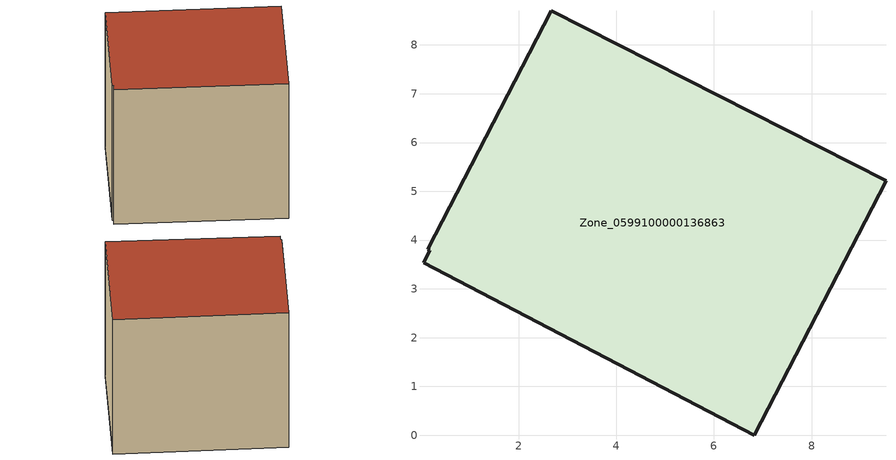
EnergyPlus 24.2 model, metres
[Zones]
Zone_0599100000136863
 floor ground (C_G): 0.18,3.79 0.13,3.81 2.66,8.7 9.53,5.21 6.83,0 0.05,3.54 z0
 wall outside (C_F): 6.83,0 9.53,5.21 2.66,8.7 0.13,3.81 0.18,3.79 0.05,3.54 6.83,0 z0:7.21
 roof outside (C_R): 0.18,3.79 0.05,3.54 6.83,0 9.53,5.21 2.66,8.7 0.13,3.81 z7.21
[BUILDING]
Pand.0599100000136863: North Axis=0; Terrain=City; Loads Convergence Tolerance Value=0.04; Temperature Convergence Tolerance Value=0.4; Solar Distribution=FullExterior; Maximum Number of Warmup Days=25; Minimum Number of Warmup Days=1
[Site:Location]
Rotterdam.The.Hague.AP_ZH_NLD Design_Conditions: Latitude=51.96; Longitude=4.45; Time Zone=1; Elevation=-4.5
[SITE:GROUNDTEMPERATURE:BUILDINGSURFACE]
18, 18, 18, 18, 18, 18, 18, 18, 18, 18, 18, 18
[MATERIAL] Thermal Absorptance=0.9; Solar Absorptance=0.7; Visible Absorptance=0.7
Name | Roughness | Thickness | Conductivity | Density | Specific Heat
G.TI.1946-1964 | MediumSmooth | 0.15 | 1 | 540 | 1210
F.TI.1946-1964 | Rough | 0.3 | 0.857143 | 1920 | 840
R.TI.1946-1964 | MediumRough | 0.2 | 0.277778 | 1500 | 1000
[CONSTRUCTION]
C_G: G.TI.1946-1964
C_F: F.TI.1946-1964
C_R: R.TI.1946-1964
[ZONE]
Zone_0599100000136863: Type=1; Multiplier=1; Ceiling Height=Autocalculate; Volume=Autocalculate; Floor Area=autocalculate; Part of Total Floor Area=Yes
[ZONEINFILTRATION:DESIGNFLOWRATE]
Infil_Zone_0599100000136863: Zone or ZoneList or Space or SpaceList=Zone_0599100000136863; Schedule=AlwaysOn; Design Flow Rate Calculation Method=Flow/Area; Flow Rate per Floor Area=0.003; Constant Term Coefficient=1; Temperature Term Coefficient=0; Velocity Term Coefficient=0; Velocity Squared Term Coefficient=0
[HVACTEMPLATE:ZONE:IDEALLOADSAIRSYSTEM]
Zone_0599100000136863: Maximum Heating Supply Air Temperature=50; Minimum Cooling Supply Air Temperature=13; Maximum Heating Supply Air Humidity Ratio=0.0156; Minimum Cooling Supply Air Humidity Ratio=0.0077; Heating Limit=NoLimit; Cooling Limit=NoLimit; Dehumidification Control Type=ConstantSensibleHeatRatio; Cooling Sensible Heat Ratio=0.7; Dehumidification Setpoint=60; Humidification Control Type=None; Humidification Setpoint=30; Outdoor Air Method=None; Outdoor Air Flow Rate per Person=0.00944; Outdoor Air Flow Rate per Zone Floor Area=0; Outdoor Air Flow Rate per Zone=0; Demand Controlled Ventilation Type=None; Outdoor Air Economizer Type=NoEconomizer; Heat Recovery Type=None; Sensible Heat Recovery Effectiveness=0.7; Latent Heat Recovery Effectiveness=0.65
[ZONECONTROL:THERMOSTAT]
ThermostatControl_Zone_0599100000136863: Zone or ZoneList=Zone_0599100000136863; Control Type Schedule=DualSetpointControlType; Control 1=Thermostat_Zone_0599100000136863; Temperature Difference Between Cutout And Setpoint=0
[THERMOSTATSETPOINT:DUALSETPOINT]
Thermostat_Zone_0599100000136863: Heating Setpoint Temperature Schedule=HeatingSetpoint_Zone_0599100000136863; Cooling Setpoint Temperature Schedule=CoolingSetpoint_Zone_0599100000136863
[SCHEDULE:COMPACT]
HeatingSetpoint_Zone_0599100000136863: Through: 12/31, For: AllDays, Until: 24:00, 21
CoolingSetpoint_Zone_0599100000136863: Through: 12/31, For: AllDays, Until: 24:00, 24
DualSetpointControlType: Through: 12/31, For: AllDays, Until: 24:00, 4
AlwaysOn: Through: 12/31, For: AllDays, Until: 24:00, 1
